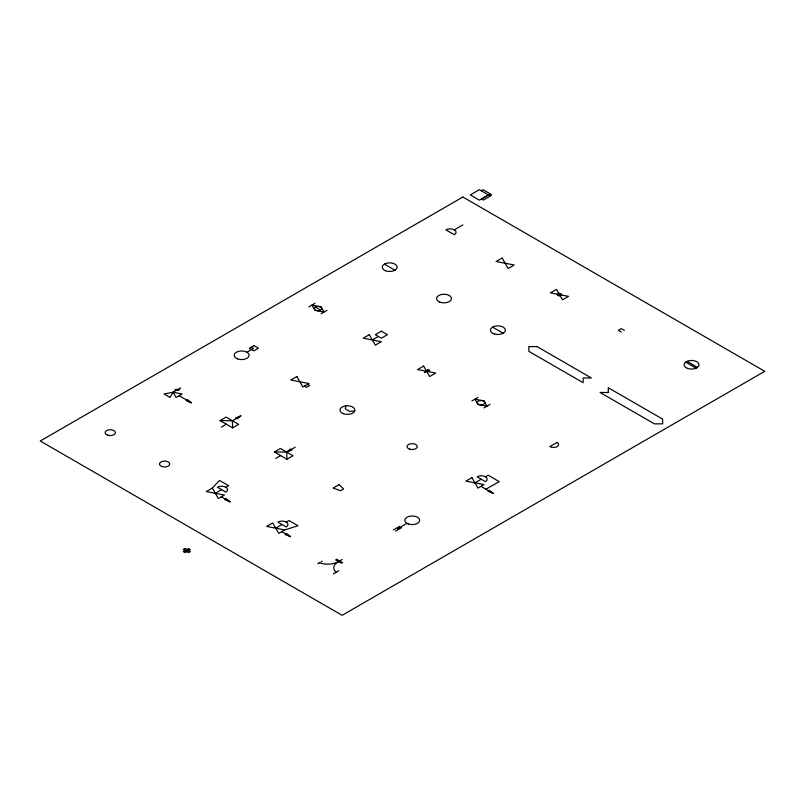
<?xml version="1.0" encoding="UTF-8"?>
<svg xmlns="http://www.w3.org/2000/svg" width="805" height="805" viewBox="0 0 805 805"><rect width="100%" height="100%" fill="white"/><g stroke="black" fill="none" stroke-linecap="round" stroke-linejoin="round"><path stroke-width="1.21" d="M345.758 405.881L345.315 408.88L349.501 411.295L354.693 411.043M173.075 392.226L176.094 397.449L182.131 393.967L173.075 392.226L170.056 397.449L164.019 393.967L173.075 392.226L180.622 387.869M212.319 488.082L218.356 498.537L224.394 495.055L206.281 491.563L212.319 488.082L219.524 480.454L228.56 485.667L225.833 487.246A5.937 3.431 0 0 0 217.431 487.246L225.833 492.097A5.937 3.431 0 0 0 225.833 487.246M240.846 415.833L237.073 418.882L235.563 418.016L240.846 415.833L232.373 420.723L220.047 420.582L226.084 417.101L238.662 424.356L232.625 427.847L220.047 420.582M286.962 459.212L286.711 452.098L290.484 449.049L291.994 449.925L286.711 452.098L274.384 451.957L280.422 448.466L293 455.731L286.962 459.212L274.384 451.957M481.269 190.775L483.081 189.728L491.292 194.468L489.48 195.514L479.357 189.688L470.301 194.921L479.357 200.153L488.414 194.921M308.919 306.826L314.956 303.334M454.302 229.858A5.937 3.431 0 0 1 454.302 234.708L445.91 229.858A5.937 3.431 0 0 1 454.302 229.858L462.875 224.907M246.934 352.228L253.525 348.424L251.834 347.448M320.994 313.789L327.031 310.307M221.375 427.083L226.336 424.215M372.313 339.931L378.35 336.45M215.338 493.304L221.637 489.671M275.713 458.448L280.673 455.59M286.711 452.098L295.183 447.208M471.931 400.94L477.969 397.449M275.713 528.161L282.012 524.528M286.208 522.103A5.937 3.431 0 0 1 286.208 526.953L277.805 522.103A5.937 3.431 0 0 1 286.208 522.103L288.935 520.533L297.981 525.746L284.769 529.911L278.731 533.393L272.694 522.938L266.656 526.42L284.769 529.911M484.006 407.904L490.044 404.422M317.824 563.681L318.508 563.279M318.951 563.027L319.736 562.574M321.255 561.699L322.161 561.176M339.67 560.954L342.125 559.535M393.444 529.911L399.481 526.42M474.95 482.849L481.249 479.217M485.445 476.791A5.937 3.431 0 0 1 485.445 481.642L477.043 476.791A5.937 3.431 0 0 1 485.445 476.791L488.172 475.212L499.201 481.581L485.968 489.209M397.519 528.774L406.938 523.341M395.557 531.129L401.594 527.647M333.381 573.854L338.804 570.725M175.742 389.338L179.746 389.65M174.776 389.902L178.77 390.214M557.452 294.228L550.419 292.879L556.456 289.398L558.801 293.453M561.498 295.012L568.531 296.361L562.494 299.852L560.149 295.787M493.213 493.395L487.931 491.221L489.44 490.346L493.213 493.395L480.988 486.341M191.338 402.772L186.056 400.588L187.565 399.713L191.338 402.772L179.113 395.708M230.069 501.817L224.786 499.633L226.296 498.768L230.069 501.817L221.375 496.796M290.444 536.673L285.161 534.49L286.671 533.624L290.444 536.673L281.75 531.652M686.967 361.365L697.452 367.412M685.639 362.129L696.124 368.177M624.378 330.352L621.359 328.611L618.341 330.352L621.359 332.093M557.966 293.745L560.984 295.495M384.388 264.121L394.953 270.218M492.61 327.122L503.175 333.23M315.339 307.037L320.621 310.086M307.47 384.347L309.583 385.565L306.443 387.376L304.33 386.159M336.651 559.213L342.689 562.695M335.564 559.837L341.602 563.319M186.851 549.483L188.632 550.509M184.929 550.6L186.71 551.626M232.373 420.723L232.625 427.847M319.494 562.705A15.144 8.744 0 0 0 338.583 561.578A14.49 8.362 0 0 0 336.088 572.285M428.159 369.565L424.386 372.614L429.669 370.441L428.159 369.565M462.875 197.024L40.25 441.019L342.125 615.312L764.75 371.306L462.875 197.024M489.48 194.468L481.551 199.046L483.362 200.093L491.292 195.514L489.48 194.468M253.857 345.587L249.268 348.233L253.857 350.879L258.435 348.233L253.857 345.587M296.844 376.539L290.806 380.02L308.919 383.512L302.881 386.994L296.844 376.539M369.294 334.709L363.256 338.191L381.369 341.682L375.331 345.164L369.294 334.709M502.119 258.023L496.081 261.504L514.194 264.996L508.156 268.478L502.119 258.023M381.369 331.217L375.331 334.709L381.369 338.191L387.406 334.709L381.369 331.217M423.631 366.084L417.594 369.565L435.706 373.047L429.669 376.539L423.631 366.084M184.929 548.507L183.228 549.483L188.632 552.602L190.332 551.626L184.929 548.507M188.551 548.507L183.228 551.576L185.009 552.602L190.332 549.533L188.551 548.507M339.106 484.59L333.069 488.082L340.616 490.698L343.634 488.947L339.106 484.59M471.931 477.627L465.894 481.108L484.006 484.59L477.969 488.082L471.931 477.627M557.05 442.418L549.825 446.594A5.112 2.948 0 0 0 557.05 446.594A5.112 2.948 0 0 0 557.05 442.418M537.036 346.593L528.825 346.593L528.825 351.332L583.162 382.707L583.162 377.968L591.373 377.968L537.036 346.593M608.288 392.478L600.077 392.478L654.415 423.843L662.626 423.843L662.626 419.103L608.288 387.738L608.288 392.478M320.994 306.826L311.938 305.075L314.956 310.307L324.013 312.048L320.994 306.826M484.006 400.94L474.95 399.189L477.969 404.422L487.025 406.163L484.006 400.94M162.057 466.578A5.112 2.948 0 0 0 169.724 464.022A5.112 2.948 0 0 0 162.057 461.466A5.112 2.948 0 0 0 162.057 466.578M107.719 435.203A5.112 2.948 0 0 0 115.387 432.647A5.112 2.948 0 0 0 107.719 430.091A5.112 2.948 0 0 0 107.719 435.203M408.487 524.025A7.466 4.317 0 0 0 419.687 520.292A7.466 4.317 0 0 0 408.487 516.558A7.466 4.317 0 0 0 408.487 524.025M409.594 449.15A5.112 2.948 0 0 0 417.262 446.594A5.112 2.948 0 0 0 409.594 444.038A5.112 2.948 0 0 0 409.594 449.15M343.222 413.659A7.466 4.317 0 0 0 354.864 410.389A7.466 4.317 0 0 0 344.148 406.203A7.466 4.317 0 0 0 343.222 413.659M237.465 358.849A7.466 4.317 0 0 0 249.107 355.579A7.466 4.317 0 0 0 238.391 351.393A7.466 4.317 0 0 0 237.465 358.849M479.076 404.593A3.814 2.204 0 0 0 484.801 402.681A3.814 2.204 0 0 0 479.076 400.769A3.814 2.204 0 0 0 479.076 404.593M315.932 310.368A3.733 2.153 0 0 0 321.708 308.687A3.733 2.153 0 0 0 316.285 306.645A3.733 2.153 0 0 0 315.932 310.368M494.159 333.914A7.466 4.317 0 0 0 505.359 330.181A7.466 4.317 0 0 0 494.159 326.438A7.466 4.317 0 0 0 494.159 333.914M439.822 302.117A7.466 4.317 0 0 0 451.464 298.846A7.466 4.317 0 0 0 440.748 294.66A7.466 4.317 0 0 0 439.822 302.117M385.484 270.742A7.466 4.317 0 0 0 397.127 267.481A7.466 4.317 0 0 0 386.41 263.295A7.466 4.317 0 0 0 385.484 270.742M687.359 368.348A7.466 4.317 0 0 0 699.002 365.078A7.466 4.317 0 0 0 688.285 360.892A7.466 4.317 0 0 0 687.359 368.348M558.408 295.687A2.133 1.228 0 0 0 561.608 294.62A2.133 1.228 0 0 0 558.408 293.553A2.133 1.228 0 0 0 558.408 295.687"/></g></svg>
